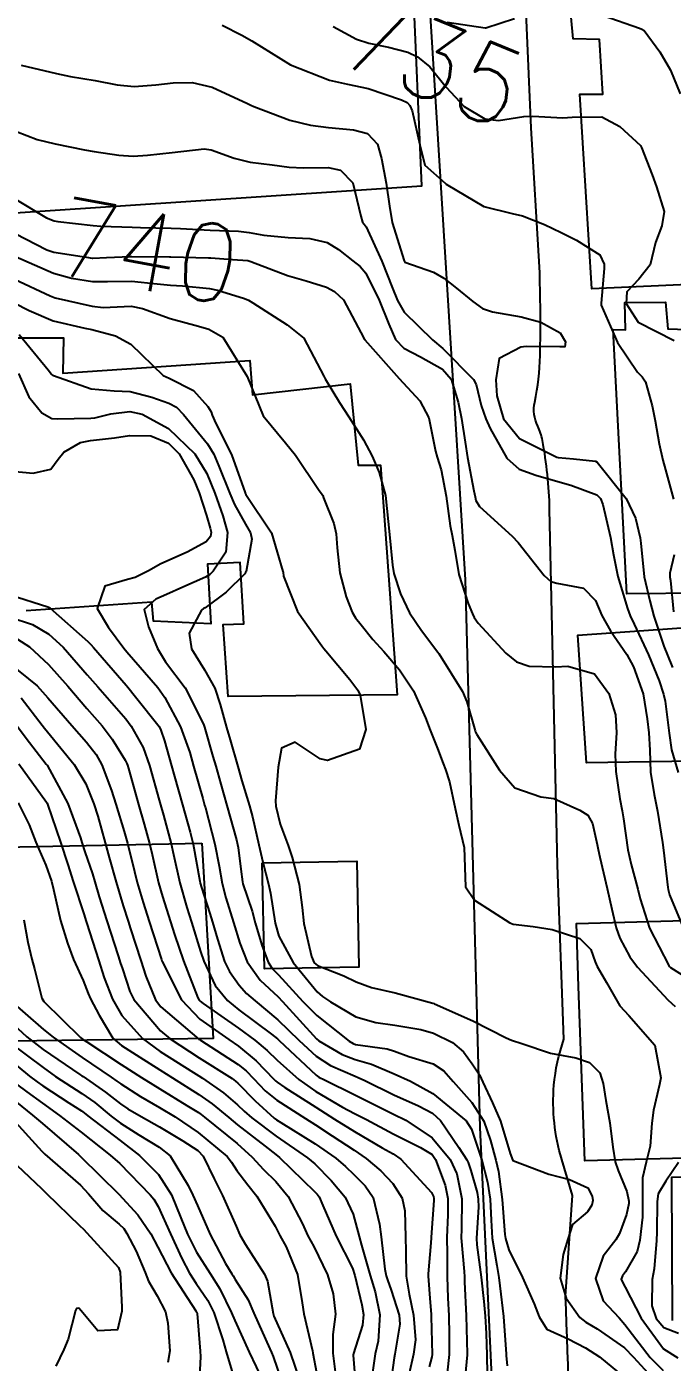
# Model space of a CAD drawing. Header units: metres. Extents: x 318500 to 325275, y 7408834 to 7428799.
# Drawn here: x 322775.1 to 322808.2, y 7418414.8 to 7418483.2 of the extents above; entities that cross this region are included whole.
import ezdxf
from ezdxf.enums import TextEntityAlignment as Align

# ---------------------------------------------------------------- set-up
doc = ezdxf.new("R2010")
doc.units = ezdxf.units.M
doc.header["$MEASUREMENT"] = 0
for name, color, linetype in [('Cotas', 45, 'Continuous'), ('Curvas de Nivel 1m', 11, 'Continuous'), ('Curvas de Nivel 5m', 15, 'Continuous'), ('Edificações', 30, 'Continuous'), ('Vias Primárias', 230, 'Continuous')]:
    doc.layers.add(name, color=color, linetype=linetype)
doc.styles.add('Style-STANDARD', font='STANDARD.shx')

msp = doc.modelspace()

# ---------------------------------------------------------------- linework, layer by layer
at = {"layer": 'Curvas de Nivel 1m', "flags": 128}
for points, elevation in [([(322796.675, 7418483.473), (322798.625, 7418483.186), (322798.671, 7418483.189), (322800.141, 7418483.662)], 734), ([(322804.681, 7418483.813), (322806.542, 7418483.171), (322806.671, 7418483.118), (322806.775, 7418483.038), (322807.589, 7418481.956), (322808.127, 7418481.018), (322808.632, 7418479.791)], 734), ([(322785.136, 7418483.323), (322786.155, 7418482.798), (322786.662, 7418482.513), (322788.65, 7418481.28), (322790.639, 7418480.494), (322791.578, 7418480.294), (322792.633, 7418480.067), (322794.335, 7418479.493), (322794.622, 7418479.359), (322794.76, 7418479.198), (322794.881, 7418478.931), (322795.274, 7418477.19), (322795.537, 7418476.143), (322796.57, 7418475.21), (322796.596, 7418475.195), (322796.636, 7418475.169), (322798.553, 7418474.015), (322800.019, 7418473.655), (322800.546, 7418473.547), (322801.674, 7418473.103), (322802.534, 7418472.683), (322803.313, 7418472.293), (322804.517, 7418471.535), (322804.734, 7418471.058), (322804.724, 7418470.842), (322804.57, 7418469.059), (322804.583, 7418468.965), (322805.415, 7418467.05), (322806.437, 7418465.532), (322806.681, 7418465.283), (322806.849, 7418465.034), (322807.191, 7418463.797), (322807.351, 7418463.026), (322807.554, 7418461.861), (322807.743, 7418461.02), (322807.881, 7418460.523), (322808.279, 7418459.011)], 736), ([(322774.834, 7418481.271), (322776.641, 7418480.84), (322777.375, 7418480.693), (322778.636, 7418480.478), (322779.759, 7418480.267), (322780.632, 7418480.174), (322781.75, 7418480.253), (322782.635, 7418480.359), (322783.607, 7418480.374), (322784.632, 7418480.147), (322786.436, 7418479.303), (322786.619, 7418479.213), (322786.769, 7418479.147), (322788.607, 7418478.444), (322789.673, 7418478.195), (322790.602, 7418478.066), (322791.873, 7418477.958), (322792.598, 7418477.759), (322793.11, 7418477.215), (322793.309, 7418476.487), (322793.556, 7418475.21), (322793.727, 7418474.034), (322793.856, 7418473.207), (322794.473, 7418471.238), (322794.487, 7418471.2), (322794.51, 7418471.166), (322795.972, 7418470.646), (322796.502, 7418470.348), (322797.164, 7418469.827), (322797.989, 7418469.148), (322798.485, 7418468.799), (322799.001, 7418468.616), (322800.479, 7418468.367), (322801.49, 7418468.09), (322802.467, 7418467.541), (322802.752, 7418467.086), (322802.721, 7418466.821), (322802.456, 7418466.824), (322800.736, 7418466.835), (322800.455, 7418466.805), (322799.342, 7418466.236), (322799.177, 7418465.133), (322799.233, 7418464.32), (322799.566, 7418463.128), (322800.395, 7418462.126), (322802.307, 7418461.166), (322802.381, 7418461.15), (322803.156, 7418461.078), (322804.287, 7418460.969), (322804.379, 7418460.915), (322805.863, 7418459.045), (322806.345, 7418458.045), (322806.583, 7418457.036), (322806.608, 7418456.754), (322806.788, 7418455.033), (322807.068, 7418453.808), (322807.278, 7418453.025), (322807.79, 7418451.484), (322807.982, 7418451.014), (322808.241, 7418450.381)], 737), ([(322774.596, 7418477.858), (322775.66, 7418477.449), (322776.588, 7418477.237), (322778.09, 7418476.922), (322778.584, 7418476.833), (322779.841, 7418476.649), (322780.582, 7418476.606), (322781.309, 7418476.646), (322782.584, 7418476.787), (322784.229, 7418476.978), (322784.586, 7418476.934), (322785.762, 7418476.493), (322786.58, 7418476.3), (322787.705, 7418476.162), (322788.578, 7418476.042), (322789.307, 7418475.999), (322790.578, 7418476.014), (322791.216, 7418475.88), (322791.852, 7418475.231), (322792.249, 7418473.52), (322792.34, 7418473.223), (322792.433, 7418473.116), (322792.536, 7418472.971), (322793.331, 7418471.212), (322793.875, 7418469.827), (322794.134, 7418469.204), (322794.481, 7418468.607), (322795.931, 7418467.178), (322796.453, 7418466.733), (322798.033, 7418465.146), (322798.176, 7418464.893), (322798.417, 7418463.824), (322798.658, 7418463.138), (322798.892, 7418462.645), (322799.739, 7418461.126), (322800.371, 7418460.553), (322801.226, 7418460.248), (322802.362, 7418459.923), (322803.014, 7418459.735), (322804.362, 7418459.237), (322804.54, 7418459.058), (322804.667, 7418458.745), (322805.06, 7418457.053), (322805.202, 7418456.166), (322805.429, 7418455.049), (322805.921, 7418453.406), (322806.065, 7418453.042), (322806.274, 7418452.609), (322806.999, 7418451.029), (322807.548, 7418449.703), (322807.78, 7418449.017), (322807.852, 7418448.651), (322808.062, 7418447.012), (322808.187, 7418446.17), (322808.532, 7418445.005)], 738), ([(322774.554, 7418474.404), (322776.14, 7418473.444), (322776.538, 7418473.29), (322776.721, 7418473.253), (322778.534, 7418473.04), (322778.922, 7418473.016), (322780.534, 7418472.963), (322780.958, 7418472.951), (322782.533, 7418472.904), (322783, 7418472.886), (322784.532, 7418472.814), (322785.981, 7418472.757), (322786.531, 7418472.686), (322787.273, 7418472.549), (322788.527, 7418472.434), (322789.647, 7418472.383), (322790.524, 7418472.175), (322791.101, 7418471.823), (322791.847, 7418471.23), (322792.228, 7418470.945), (322792.504, 7418470.599), (322793.194, 7418469.213), (322793.693, 7418467.987), (322794.028, 7418467.204), (322794.453, 7418466.753), (322795.322, 7418466.312), (322796.438, 7418465.684), (322796.882, 7418465.163), (322797.248, 7418463.987), (322797.414, 7418463.155), (322797.612, 7418461.932), (322797.723, 7418461.15), (322798.056, 7418459.443), (322798.11, 7418459.144), (322798.155, 7418458.95), (322798.345, 7418458.633), (322800.021, 7418457.123), (322800.325, 7418456.801), (322801.662, 7418455.1), (322802.001, 7418454.799), (322802.296, 7418454.714), (322803.68, 7418454.455), (322804.288, 7418453.816), (322804.62, 7418453.057), (322805.062, 7418452.258), (322805.89, 7418451.044), (322806.241, 7418450.424), (322806.733, 7418449.032), (322806.94, 7418447.761), (322807.015, 7418447.028), (322807.07, 7418446.143), (322807.111, 7418445.026), (322807.303, 7418443.872), (322807.468, 7418443.017), (322807.727, 7418441.411), (322807.78, 7418441.013), (322807.99, 7418439.112), (322808.011, 7418439.011), (322808.086, 7418438.731), (322808.804, 7418436.999)], 739), ([(322774.553, 7418471.46), (322776.502, 7418470.606), (322777.423, 7418470.35), (322778.498, 7418470.184), (322779.272, 7418470.172), (322780.498, 7418470.192), (322781.809, 7418470.054), (322782.496, 7418469.991), (322783.103, 7418469.958), (322784.495, 7418469.814), (322784.909, 7418469.739), (322786.295, 7418469.303), (322786.489, 7418469.213), (322786.711, 7418469.074), (322788.47, 7418467.96), (322789.333, 7418467.267), (322790.355, 7418465.327), (322790.389, 7418465.251), (322790.405, 7418465.226), (322790.429, 7418465.179), (322791.156, 7418463.978), (322791.64, 7418463.232), (322792.393, 7418462.055), (322792.839, 7418461.215), (322793.197, 7418460.382), (322793.525, 7418459.208), (322793.664, 7418457.879), (322793.724, 7418457.206), (322793.881, 7418455.63), (322793.954, 7418455.203), (322794.284, 7418454.166), (322794.749, 7418453.193), (322795.37, 7418452.288), (322796.199, 7418451.171), (322796.249, 7418451.098), (322797.461, 7418449.151), (322797.691, 7418448.627), (322798.111, 7418447.141), (322798.135, 7418447.077), (322798.197, 7418446.953), (322799.366, 7418445.122), (322800.156, 7418444.209), (322801.486, 7418443.761), (322802.149, 7418443.67), (322803.477, 7418443.07), (322803.897, 7418442.823), (322804.133, 7418442.394), (322804.369, 7418441.303), (322804.419, 7418441.056), (322804.507, 7418440.661), (322804.891, 7418439.048), (322805.131, 7418437.987), (322805.355, 7418437.041), (322805.533, 7418436.516), (322806.045, 7418435.559), (322806.436, 7418435.026), (322808.015, 7418433.333), (322808.369, 7418433.005)], 741), ([(322774.498, 7418470.299), (322776.33, 7418469.442), (322776.489, 7418469.372), (322776.585, 7418469.342), (322778.482, 7418468.903), (322779.034, 7418468.849), (322780.483, 7418468.91), (322781.058, 7418468.798), (322782.474, 7418468.272), (322783.926, 7418467.88), (322784.466, 7418467.727), (322785.182, 7418467.319), (322786.43, 7418465.3), (322787.251, 7418463.292), (322788.389, 7418461.897), (322788.9, 7418461.272), (322790.088, 7418459.52), (322790.267, 7418459.251), (322790.299, 7418459.2), (322790.348, 7418459.092), (322790.866, 7418457.773), (322790.984, 7418457.24), (322791.037, 7418456.521), (322791.182, 7418455.237), (322791.499, 7418454.015), (322791.804, 7418453.227), (322791.98, 7418452.937), (322792.263, 7418452.569), (322792.869, 7418451.827), (322793.432, 7418451.202), (322794.236, 7418450.271), (322794.953, 7418449.183), (322795.569, 7418447.807), (322795.815, 7418447.174), (322796.181, 7418446.225), (322796.474, 7418445.465), (322796.589, 7418445.164), (322796.8, 7418444.521), (322797.097, 7418443.156), (322797.272, 7418442.294), (322797.548, 7418441.149), (322797.607, 7418439.638), (322797.613, 7418439.147), (322798.08, 7418438.461), (322799.888, 7418437.287), (322800.062, 7418437.227), (322801.098, 7418437.1), (322802.059, 7418436.947), (322803.482, 7418436.496), (322804.049, 7418435.92), (322804.277, 7418435.291), (322804.379, 7418435.055), (322804.843, 7418434.232), (322805.54, 7418433.037), (322806.003, 7418432.542), (322807.337, 7418431.016), (322807.629, 7418429.348), (322807.567, 7418429.014), (322807.264, 7418427.693), (322807.172, 7418427.018), (322807.089, 7418425.841), (322806.888, 7418425.02), (322806.689, 7418424.225), (322806.691, 7418423.022), (322806.694, 7418422.196), (322806.559, 7418421.023), (322806.423, 7418420.442), (322805.826, 7418419.397), (322805.667, 7418419.188), (322805.611, 7418419.033), (322805.664, 7418418.878), (322805.816, 7418418.616), (322806.62, 7418417.022), (322807.777, 7418415.445), (322808.501, 7418414.999)], 742), ([(322774.484, 7418469.082), (322775.246, 7418468.685), (322776.471, 7418468.162), (322778.101, 7418467.78), (322778.465, 7418467.712), (322779.67, 7418467.392), (322780.454, 7418466.966), (322782.123, 7418465.363), (322782.429, 7418465.219), (322783.671, 7418464.589), (322784.414, 7418463.759), (322784.575, 7418463.491), (322784.637, 7418463.327), (322784.827, 7418462.9), (322785.621, 7418461.311), (322786.315, 7418459.336), (322786.325, 7418459.3), (322786.334, 7418459.284), (322786.35, 7418459.255), (322787.677, 7418457.287), (322788.262, 7418455.309), (322788.268, 7418455.27), (322788.297, 7418455.075), (322789.012, 7418453.263), (322790.252, 7418451.496), (322790.363, 7418451.36), (322790.453, 7418451.247), (322791.691, 7418449.765), (322792.105, 7418449.222), (322792.216, 7418448.975), (322792.517, 7418447.215), (322792.18, 7418446.206), (322790.541, 7418445.612), (322790.175, 7418445.711), (322788.881, 7418446.565), (322788.18, 7418446.243), (322788.014, 7418445.272), (322787.876, 7418443.542), (322787.899, 7418443.274), (322788.126, 7418442.349), (322788.536, 7418441.266), (322788.728, 7418440.639), (322789.1, 7418439.26), (322789.243, 7418438.088), (322789.33, 7418437.257), (322789.724, 7418435.564), (322789.866, 7418435.252), (322790.029, 7418435.108), (322791.375, 7418434.582), (322792.02, 7418434.266), (322792.797, 7418433.984), (322794.018, 7418433.712), (322795.949, 7418433.171), (322796.01, 7418433.152), (322796.034, 7418433.146), (322797.997, 7418432.267), (322799.699, 7418431.4), (322799.982, 7418431.272), (322800.508, 7418431.105), (322801.975, 7418430.62), (322803.278, 7418430.375), (322803.971, 7418430.142), (322804.51, 7418429.597), (322804.678, 7418429.049), (322804.814, 7418428.18), (322805.022, 7418427.044), (322805.167, 7418425.786), (322805.303, 7418425.039), (322805.457, 7418424.598), (322805.885, 7418423.525), (322805.994, 7418423.029), (322805.998, 7418422.909), (322805.87, 7418422.336), (322805.525, 7418421.365), (322805.325, 7418421.038), (322804.687, 7418420.197), (322804.289, 7418419.053), (322804.683, 7418417.921), (322805.495, 7418417.035), (322805.795, 7418416.7), (322807.085, 7418415.017), (322807.76, 7418414.349)], 743), ([(322774.73, 7418467.457), (322776.225, 7418465.641), (322776.387, 7418465.431), (322776.408, 7418465.408), (322776.43, 7418465.387), (322776.497, 7418465.362), (322778.423, 7418464.68), (322779.599, 7418464.57), (322780.422, 7418464.536), (322781.542, 7418464.246), (322782.416, 7418463.938), (322782.794, 7418463.734), (322783.156, 7418463.349), (322784.388, 7418461.854), (322784.715, 7418461.325), (322784.975, 7418460.716), (322785.533, 7418459.312), (322785.773, 7418458.738), (322786.334, 7418457.732), (322786.591, 7418457.297), (322786.661, 7418456.959), (322786.371, 7418455.299), (322786.348, 7418455.25), (322786.298, 7418455.193), (322785.348, 7418454.251), (322784.272, 7418453.447), (322784.195, 7418453.406), (322784.083, 7418453.332), (322783.456, 7418452.141), (322783.579, 7418451.337), (322784.234, 7418450.263), (322784.76, 7418449.322), (322785.045, 7418448.48), (322785.37, 7418447.312), (322785.555, 7418446.681), (322785.944, 7418445.303), (322786.159, 7418444.578), (322786.547, 7418443.294), (322786.693, 7418442.73), (322787.029, 7418441.286), (322787.221, 7418440.403), (322787.527, 7418439.278), (322787.629, 7418438.822), (322787.866, 7418437.273), (322788.05, 7418436.616), (322788.777, 7418435.263), (322790.015, 7418433.763), (322790.293, 7418433.526), (322790.705, 7418433.24), (322791.999, 7418432.478), (322793.02, 7418432.18), (322793.993, 7418432.04), (322795.337, 7418431.83), (322795.987, 7418431.64), (322796.955, 7418431.155), (322797.513, 7418430.684), (322797.969, 7418430.071), (322798.337, 7418429.508), (322798.51, 7418429.132), (322799.006, 7418428.062), (322799.416, 7418427.118), (322799.905, 7418425.465), (322800.051, 7418425.108), (322801.893, 7418424.412), (322802.958, 7418424.141), (322803.887, 7418423.713), (322804.108, 7418423.282), (322804.151, 7418423.056), (322804.106, 7418422.827), (322803.871, 7418422.474), (322803.107, 7418421.826), (322802.876, 7418421.075), (322802.625, 7418420.292), (322802.478, 7418419.08), (322802.787, 7418418.052), (322803.477, 7418417.065), (322803.796, 7418416.813), (322804.366, 7418416.477), (322805.777, 7418415.505), (322806.242, 7418415.025), (322807.746, 7418413.389)], 744), ([(322774.365, 7418460.456), (322775.456, 7418460.351), (322776.367, 7418460.549), (322776.741, 7418461.06), (322777.033, 7418461.423), (322777.882, 7418461.92), (322778.389, 7418462.026), (322779.624, 7418462.159), (322780.394, 7418462.282), (322781.491, 7418462.266), (322782.388, 7418461.892), (322782.938, 7418461.344), (322783.695, 7418460.002), (322783.969, 7418459.334), (322784.338, 7418458.177), (322784.533, 7418457.528), (322784.582, 7418457.326), (322784.554, 7418457.1), (322784.323, 7418456.836), (322783.355, 7418456.299), (322782.307, 7418455.84), (322781.971, 7418455.689), (322781.397, 7418455.364), (322780.676, 7418454.993), (322780.293, 7418454.891), (322779.135, 7418454.55), (322778.739, 7418453.403), (322779.311, 7418452.444), (322780.104, 7418451.382), (322780.247, 7418451.191), (322781.845, 7418449.356), (322782.212, 7418448.85), (322783.006, 7418447.342), (322783.482, 7418446.032), (322783.681, 7418445.335), (322784.145, 7418443.673), (322784.242, 7418443.328), (322784.282, 7418443.184), (322784.768, 7418441.32), (322784.983, 7418440.201), (322785.141, 7418439.314), (322785.338, 7418438.57), (322785.733, 7418437.305), (322786.044, 7418436.248), (322786.424, 7418435.294), (322787.092, 7418434.355), (322788.012, 7418433.493), (322788.237, 7418433.268), (322789.981, 7418431.348), (322790.099, 7418431.248), (322791.292, 7418430.549), (322791.971, 7418430.29), (322792.809, 7418430.048), (322793.964, 7418429.559), (322794.793, 7418429.182), (322795.951, 7418428.549), (322797.659, 7418427.144), (322797.924, 7418426.722), (322798.457, 7418425.132), (322798.754, 7418423.992), (322798.888, 7418423.125), (322798.937, 7418422.051), (322798.987, 7418421.123), (322799.227, 7418419.721), (322799.331, 7418419.117), (322799.385, 7418418.686), (322799.571, 7418417.113), (322799.698, 7418415.184), (322799.702, 7418415.111), (322799.762, 7418414.581)], 746), ([(322808.317, 7418456.163), (322808.102, 7418455.214), (322808.103, 7418455.013), (322808.128, 7418454.843), (322808.282, 7418453.245)], 736), ([(322774.28, 7418454.106), (322776.21, 7418453.492), (322776.271, 7418453.464), (322776.318, 7418453.43), (322778.253, 7418451.726), (322778.412, 7418451.568), (322778.554, 7418451.405), (322780.222, 7418449.482), (322780.307, 7418449.379), (322780.703, 7418448.883), (322781.907, 7418447.354), (322782.007, 7418447.171), (322782.183, 7418446.629), (322782.553, 7418445.346), (322782.704, 7418444.803), (322783.116, 7418443.34), (322783.505, 7418441.95), (322783.655, 7418441.335), (322783.994, 7418439.427), (322784.021, 7418439.331), (322784.087, 7418439.098), (322784.515, 7418437.771), (322784.651, 7418437.321), (322784.908, 7418436.456), (322785.266, 7418435.311), (322785.515, 7418434.798), (322786.018, 7418434.103), (322786.394, 7418433.674), (322786.828, 7418433.288), (322787.996, 7418432.326), (322789.09, 7418431.259), (322789.972, 7418430.452), (322790.706, 7418429.978), (322791.962, 7418429.433), (322792.116, 7418429.372), (322792.467, 7418429.212), (322793.949, 7418428.483), (322795.209, 7418427.909), (322795.935, 7418427.535), (322796.347, 7418427.164), (322797.275, 7418425.784), (322797.694, 7418425.143), (322797.763, 7418425.007), (322797.895, 7418424.601), (322798.219, 7418423.47), (322798.277, 7418423.134), (322798.284, 7418422.724), (322798.181, 7418421.135), (322798.199, 7418420.78), (322798.423, 7418419.131), (322798.554, 7418417.875), (322798.628, 7418417.128), (322798.681, 7418416.233), (322798.716, 7418415.126), (322798.726, 7418414.155)], 747), ([(322774.265, 7418452.96), (322775.411, 7418452.592), (322776.257, 7418452.098), (322776.991, 7418451.423), (322778.229, 7418450.018), (322778.764, 7418449.402), (322780.196, 7418447.758), (322780.486, 7418447.376), (322781.089, 7418446.276), (322781.419, 7418445.361), (322781.917, 7418443.579), (322781.982, 7418443.352), (322782.132, 7418442.819), (322782.527, 7418441.346), (322782.647, 7418440.802), (322782.974, 7418439.341), (322783.336, 7418438.073), (322783.572, 7418437.335), (322784.037, 7418435.826), (322784.209, 7418435.327), (322784.788, 7418434.089), (322785.425, 7418433.309), (322786.003, 7418432.84), (322787.672, 7418431.588), (322787.981, 7418431.345), (322788.067, 7418431.269), (322789.962, 7418429.477), (322790.093, 7418429.38), (322790.388, 7418429.244), (322791.949, 7418428.476), (322793.385, 7418427.752), (322793.934, 7418427.483), (322794.562, 7418427.184), (322795.917, 7418426.278), (322796.832, 7418425.156), (322797.169, 7418424.427), (322797.438, 7418423.147), (322797.41, 7418421.594), (322797.402, 7418421.147), (322797.548, 7418419.421), (322797.562, 7418419.144), (322797.569, 7418418.895), (322797.663, 7418417.142), (322797.707, 7418415.205), (322797.705, 7418415.141), (322797.529, 7418413.357)], 748), ([(322774.641, 7418451.841), (322775.271, 7418451.445), (322776.237, 7418450.536), (322777.227, 7418449.42), (322778.203, 7418448.291), (322778.987, 7418447.398), (322779.51, 7418446.717), (322780.173, 7418445.637), (322780.259, 7418445.467), (322780.294, 7418445.378), (322780.341, 7418445.204), (322780.853, 7418443.369), (322781.14, 7418442.35), (322781.415, 7418441.36), (322781.55, 7418440.804), (322781.881, 7418439.353), (322782.079, 7418438.637), (322782.49, 7418437.346), (322782.692, 7418436.702), (322783.158, 7418435.339), (322783.895, 7418433.447), (322783.956, 7418433.331), (322784.009, 7418433.275), (322784.176, 7418433.159), (322785.989, 7418431.901), (322786.823, 7418431.287), (322787.45, 7418430.756), (322787.97, 7418430.257), (322789.079, 7418429.259), (322789.951, 7418428.647), (322791.321, 7418427.848), (322791.935, 7418427.523), (322792.54, 7418427.211), (322793.919, 7418426.48), (322795.312, 7418425.773), (322795.904, 7418425.413), (322796.082, 7418425.167), (322796.573, 7418423.846), (322796.716, 7418423.157), (322796.709, 7418422.315), (322796.664, 7418421.158), (322796.674, 7418420.321), (322796.676, 7418419.157), (322796.711, 7418418.059), (322796.758, 7418417.156), (322796.785, 7418416.155), (322796.78, 7418415.155), (322796.682, 7418414.23)], 749), ([(322774.837, 7418448.824), (322775.918, 7418447.434), (322776.038, 7418447.282), (322776.187, 7418447.094), (322777.554, 7418445.416), (322778.155, 7418444.414), (322778.571, 7418443.404), (322778.765, 7418442.766), (322779.143, 7418441.395), (322779.357, 7418440.645), (322779.711, 7418439.386), (322780.072, 7418438.169), (322780.322, 7418437.376), (322780.447, 7418436.981), (322780.969, 7418435.366), (322781.228, 7418434.568), (322781.719, 7418433.354), (322782.005, 7418432.986), (322783.952, 7418431.33), (322783.98, 7418431.311), (322784.029, 7418431.279), (322785.961, 7418430.028), (322786.367, 7418429.705), (322786.776, 7418429.288), (322787.354, 7418428.682), (322787.944, 7418428.202), (322789.419, 7418427.255), (322789.925, 7418426.944), (322790.778, 7418426.376), (322791.906, 7418425.636), (322792.535, 7418425.21), (322793.278, 7418424.583), (322793.887, 7418423.923), (322794.376, 7418423.185), (322794.517, 7418422.536), (322794.552, 7418421.183), (322794.554, 7418420.468), (322794.585, 7418419.182), (322794.734, 7418418.258), (322794.961, 7418417.178), (322795.05, 7418415.908), (322794.95, 7418415.178), (322794.74, 7418414.195)], 751), ([(322774.589, 7418447.454), (322775.271, 7418446.534), (322776.125, 7418445.431), (322776.169, 7418445.371), (322777.232, 7418443.419), (322777.874, 7418441.652), (322777.948, 7418441.412), (322778.105, 7418440.942), (322778.489, 7418439.799), (322778.609, 7418439.402), (322778.844, 7418438.634), (322779.238, 7418437.392), (322779.806, 7418435.611), (322779.881, 7418435.382), (322779.916, 7418435.269), (322780.026, 7418434.933), (322780.407, 7418433.767), (322780.62, 7418433.371), (322781.986, 7418431.761), (322782.478, 7418431.345), (322783.966, 7418430.373), (322785.649, 7418429.305), (322785.827, 7418429.18), (322785.948, 7418429.071), (322786.828, 7418428.171), (322787.818, 7418427.272), (322787.929, 7418427.186), (322788.145, 7418427.049), (322789.911, 7418425.97), (322790.975, 7418425.234), (322791.468, 7418424.799), (322791.892, 7418424.386), (322792.483, 7418423.808), (322792.878, 7418423.205), (322793.214, 7418421.845), (322793.305, 7418421.198), (322793.477, 7418419.544), (322793.548, 7418419.194), (322793.614, 7418418.989), (322793.813, 7418418.458), (322794.224, 7418417.186), (322794.258, 7418416.72), (322793.995, 7418415.188), (322793.962, 7418414.993), (322793.743, 7418413.366)], 752), ([(322774.717, 7418445.452), (322776.141, 7418443.486), (322776.172, 7418443.43), (322776.196, 7418443.373), (322776.86, 7418441.423), (322777.231, 7418440.286), (322777.508, 7418439.416), (322778.064, 7418437.701), (322778.155, 7418437.409), (322778.206, 7418437.259), (322778.799, 7418435.398), (322779.099, 7418434.472), (322779.517, 7418433.387), (322779.997, 7418432.543), (322781.064, 7418431.364), (322781.97, 7418430.69), (322783.668, 7418429.619), (322783.952, 7418429.442), (322784.129, 7418429.327), (322785.213, 7418428.581), (322785.937, 7418427.959), (322786.274, 7418427.634), (322786.664, 7418427.289), (322787.916, 7418426.354), (322789.523, 7418425.254), (322789.897, 7418424.945), (322790.741, 7418424.09), (322791.45, 7418423.226), (322791.867, 7418422.359), (322792.172, 7418421.215), (322792.287, 7418420.769), (322792.725, 7418419.206), (322792.981, 7418418.372), (322793.234, 7418417.198), (322793.136, 7418415.843), (322792.985, 7418415.202), (322792.843, 7418414.114)], 753), ([(322774.683, 7418443.452), (322775.252, 7418442.314), (322775.595, 7418441.438), (322775.745, 7418441.074), (322776.098, 7418440.258), (322776.394, 7418439.427), (322776.499, 7418439.01), (322776.853, 7418437.422), (322777.205, 7418436.256), (322777.526, 7418435.415), (322778.019, 7418434.345), (322778.28, 7418433.673), (322778.394, 7418433.404), (322778.83, 7418432.566), (322779.54, 7418431.387), (322779.974, 7418431.005), (322780.929, 7418430.403), (322781.956, 7418429.753), (322782.605, 7418429.343), (322783.942, 7418428.5), (322784.631, 7418428.014), (322785.478, 7418427.307), (322785.925, 7418426.941), (322787.342, 7418425.845), (322787.902, 7418425.425), (322788.091, 7418425.268), (322789.883, 7418423.519), (322790.017, 7418423.384), (322790.12, 7418423.246), (322790.311, 7418422.806), (322790.986, 7418421.233), (322791.826, 7418419.59), (322791.954, 7418419.218), (322792.303, 7418417.711), (322792.392, 7418417.211), (322792.337, 7418416.667), (322791.874, 7418415.218), (322791.866, 7418415.121), (322792.022, 7418413.216)], 754), ([(322774.11, 7418433.458), (322775.986, 7418431.819), (322776.479, 7418431.425), (322777.965, 7418430.387), (322779.451, 7418429.387), (322779.747, 7418429.182), (322779.947, 7418429.036), (322780.962, 7418428.387), (322781.935, 7418427.821), (322782.738, 7418427.342), (322783.918, 7418426.543), (322785.399, 7418425.308), (322785.625, 7418425.031), (322785.893, 7418424.602), (322786.454, 7418423.86), (322786.916, 7418423.284), (322787.857, 7418421.75), (322788.108, 7418421.267), (322788.424, 7418420.681), (322789.004, 7418419.258), (322789.25, 7418417.811), (322789.338, 7418417.255), (322789.772, 7418415.355), (322789.789, 7418415.25), (322789.794, 7418415.225), (322790.165, 7418413.244)], 756), ([(322773.996, 7418432.497), (322775.136, 7418431.443), (322775.971, 7418430.801), (322777.842, 7418429.521), (322777.951, 7418429.448), (322778.011, 7418429.409), (322779.163, 7418428.613), (322779.936, 7418428.011), (322780.311, 7418427.751), (322780.995, 7418427.364), (322781.922, 7418426.836), (322783.127, 7418426.123), (322783.904, 7418425.62), (322784.177, 7418425.326), (322784.736, 7418424.165), (322785.155, 7418423.311), (322785.857, 7418421.739), (322786.054, 7418421.297), (322786.339, 7418420.796), (322787.314, 7418419.278), (322787.46, 7418418.919), (322787.753, 7418417.271), (322787.798, 7418417.132), (322788.637, 7418415.261), (322789.09, 7418413.916)], 757), ([(322774.299, 7418431.131), (322775.957, 7418429.869), (322776.599, 7418429.424), (322777.941, 7418428.549), (322778.612, 7418428.075), (322779.448, 7418427.387), (322779.925, 7418427.021), (322780.864, 7418426.418), (322781.907, 7418425.801), (322782.473, 7418425.344), (322783.4, 7418423.82), (322783.64, 7418423.332), (322783.872, 7418422.805), (322784.526, 7418421.32), (322785.314, 7418419.822), (322785.635, 7418419.303), (322785.705, 7418419.188), (322785.817, 7418419.008), (322786.48, 7418417.963), (322786.774, 7418417.285), (322787.59, 7418415.456), (322787.678, 7418415.271), (322787.767, 7418415.066), (322788.373, 7418413.264)], 758), ([(322773.966, 7418430.516), (322775.263, 7418429.44), (322775.658, 7418429.145), (322775.945, 7418428.942), (322777.283, 7418428.07), (322777.932, 7418427.654), (322778.075, 7418427.551), (322778.26, 7418427.405), (322779.911, 7418426.127), (322780.912, 7418425.365), (322781.886, 7418424.388), (322782.538, 7418423.343), (322783.025, 7418422.172), (322783.371, 7418421.335), (322783.836, 7418420.417), (322784.535, 7418419.319), (322785.031, 7418418.53), (322785.624, 7418417.303), (322785.794, 7418416.899), (322786.524, 7418415.289), (322787.24, 7418413.785)], 759), ([(322774.593, 7418428.107), (322775.423, 7418427.438), (322775.924, 7418426.999), (322777.778, 7418425.411), (322777.898, 7418425.301), (322779.852, 7418423.38), (322780.825, 7418422.331), (322781.49, 7418421.355), (322781.84, 7418420.665), (322782.535, 7418419.343), (322783.801, 7418417.4), (322783.829, 7418417.358), (322783.844, 7418417.329), (322783.856, 7418417.272), (322784.019, 7418415.326), (322784.037, 7418415.055), (322783.948, 7418413.327)], 761), ([(322774.212, 7418427.456), (322775.902, 7418425.58), (322776.054, 7418425.428), (322777.876, 7418423.836), (322778.282, 7418423.404), (322779.02, 7418422.551), (322779.855, 7418421.852), (322780.097, 7418421.621), (322780.263, 7418421.374), (322780.737, 7418420.466), (322781.202, 7418419.359), (322781.371, 7418418.914), (322781.808, 7418418.164), (322782.232, 7418417.346), (322782.362, 7418416.774), (322782.458, 7418415.343), (322782.359, 7418414.746)], 762), ([(322773.994, 7418425.459), (322775.874, 7418423.667), (322776.127, 7418423.427), (322777.854, 7418421.762), (322778.03, 7418421.586), (322778.21, 7418421.405), (322779.824, 7418419.626), (322779.908, 7418419.379), (322779.998, 7418417.582), (322780, 7418417.377), (322779.78, 7418416.423), (322778.761, 7418416.377), (322777.921, 7418417.408), (322777.792, 7418417.53), (322777.675, 7418417.528), (322777.616, 7418417.412), (322777.249, 7418415.942), (322777.018, 7418415.418), (322776.607, 7418414.572)], 763), ([(322808.538, 7418425), (322807.89, 7418424.051), (322807.494, 7418423.404), (322807.444, 7418423.014), (322807.437, 7418421.434), (322807.419, 7418421.014), (322807.293, 7418419.55), (322807.2, 7418419.016), (322807.167, 7418417.656), (322807.402, 7418417.014), (322807.793, 7418416.548), (322808.536, 7418416.251)], 741)]:
    msp.add_lwpolyline(points, dxfattribs=dict(at, elevation=elevation))
at = {"layer": 'Curvas de Nivel 5m', "flags": 128}
for points, elevation in [([(322790.837, 7418483.247), (322792.036, 7418482.601), (322792.662, 7418482.398), (322793.678, 7418482.191), (322794.657, 7418481.933), (322795.164, 7418481.702), (322795.8, 7418481.183), (322796.634, 7418480.134), (322797.546, 7418479.156), (322798.611, 7418478.519), (322799.314, 7418478.429), (322800.613, 7418478.638), (322801.074, 7418478.652), (322802.612, 7418478.563), (322803.087, 7418478.609), (322804.613, 7418478.61), (322805.529, 7418478.128), (322806.592, 7418477.146), (322806.649, 7418477.039), (322807.185, 7418475.64), (322807.418, 7418475.027), (322807.807, 7418473.765), (322807.684, 7418473.023), (322807.371, 7418472.183), (322807.091, 7418471.031), (322806.503, 7418470.296), (322805.891, 7418469.651), (322805.865, 7418469.046), (322806.476, 7418468.09), (322808.323, 7418467.151)], 735), ([(322774.528, 7418472.643), (322776.154, 7418471.805), (322776.514, 7418471.678), (322778.183, 7418471.415), (322778.477, 7418471.377), (322778.51, 7418471.377), (322779.208, 7418471.4), (322780.435, 7418471.458), (322780.511, 7418471.457), (322782.438, 7418471.433), (322782.511, 7418471.436), (322784.451, 7418471.391), (322784.511, 7418471.388), (322784.567, 7418471.386), (322785.678, 7418471.312), (322786.459, 7418471.25), (322786.509, 7418471.238), (322786.613, 7418471.195), (322788.502, 7418470.476), (322789.451, 7418470.217), (322790.496, 7418469.892), (322790.912, 7418469.661), (322791.369, 7418469.237), (322792.411, 7418467.27), (322792.437, 7418467.22), (322792.46, 7418467.187), (322794.223, 7418465.202), (322794.428, 7418464.981), (322795.281, 7418464.05), (322795.738, 7418463.18), (322796.086, 7418461.473), (322796.169, 7418461.173), (322796.37, 7418460.526), (322796.622, 7418459.166), (322796.829, 7418457.657), (322796.937, 7418457.161), (322797.08, 7418456.397), (322797.276, 7418455.155), (322797.76, 7418453.665), (322797.972, 7418453.144), (322798.073, 7418452.948), (322798.265, 7418452.659), (322799.683, 7418451.126), (322800.243, 7418450.684), (322800.89, 7418450.46), (322802.24, 7418450.412), (322802.867, 7418450.454), (322804.235, 7418450.056), (322804.963, 7418449.053), (322805.305, 7418447.953), (322805.367, 7418447.048), (322805.293, 7418445.939), (322805.337, 7418445.048), (322805.536, 7418443.652), (322805.651, 7418443.037), (322805.722, 7418442.623), (322805.942, 7418441.033), (322806.109, 7418440.288), (322806.463, 7418439.026), (322806.581, 7418438.527), (322807.06, 7418437.02), (322808.041, 7418435.101), (322808.079, 7418435.048), (322808.134, 7418435.009), (322810.022, 7418433.8)], 740), ([(322774.699, 7418465.456), (322775.234, 7418464.264), (322775.9, 7418463.438), (322776.406, 7418463.151), (322776.703, 7418463.129), (322778.406, 7418463.169), (322778.621, 7418463.193), (322779.435, 7418463.395), (322780.411, 7418463.504), (322781.05, 7418463.374), (322782.399, 7418462.636), (322783.736, 7418461.336), (322784.365, 7418460.332), (322784.773, 7418459.324), (322785.183, 7418458.162), (322785.425, 7418457.314), (322785.324, 7418456.306), (322784.678, 7418455.324), (322784.489, 7418455.136), (322784.295, 7418455.009), (322783.129, 7418454.5), (322782.282, 7418454.127), (322781.748, 7418453.888), (322781.151, 7418453.367), (322781.366, 7418452.468), (322781.822, 7418451.356), (322782.24, 7418450.676), (322783.239, 7418449.34), (322784.192, 7418447.487), (322784.244, 7418447.329), (322784.672, 7418445.82), (322784.814, 7418445.32), (322785.073, 7418444.4), (322785.38, 7418443.311), (322785.872, 7418441.546), (322785.934, 7418441.303), (322785.962, 7418441.155), (322786.098, 7418440.052), (322786.188, 7418439.395), (322786.211, 7418439.298), (322786.676, 7418437.898), (322786.842, 7418437.288), (322787.179, 7418436.147), (322787.503, 7418435.278), (322787.712, 7418434.96), (322788.024, 7418434.633), (322789.275, 7418433.257), (322789.999, 7418432.54), (322791.653, 7418431.225), (322791.857, 7418431.1), (322791.978, 7418431.058), (322793.609, 7418430.828), (322793.975, 7418430.722), (322794.711, 7418430.444), (322795.969, 7418430.063), (322796.503, 7418429.7), (322796.986, 7418429.155), (322797.944, 7418428.091), (322798.567, 7418427.13), (322798.897, 7418426.143), (322799.18, 7418425.121), (322799.316, 7418424.54), (322799.497, 7418423.116), (322799.643, 7418421.323), (322799.667, 7418421.113), (322799.841, 7418420.525), (322800.549, 7418419.103), (322801.141, 7418417.763), (322801.393, 7418417.094), (322801.791, 7418416.46), (322802.89, 7418415.967), (322803.777, 7418415.509), (322804.488, 7418415.049), (322805.755, 7418413.999)], 745), ([(322774.237, 7418450.588), (322775.664, 7418449.438), (322776.211, 7418448.834), (322777.43, 7418447.418), (322778.182, 7418446.561), (322778.691, 7418445.918), (322778.977, 7418445.398), (322779.461, 7418444.079), (322779.693, 7418443.387), (322780.119, 7418441.983), (322780.285, 7418441.377), (322780.649, 7418439.925), (322780.793, 7418439.369), (322781.098, 7418438.341), (322781.409, 7418437.36), (322782.031, 7418435.412), (322782.053, 7418435.35), (322782.064, 7418435.315), (322783.051, 7418433.34), (322783.995, 7418432.358), (322785.485, 7418431.307), (322785.975, 7418430.969), (322786.89, 7418430.212), (322787.796, 7418429.272), (322787.876, 7418429.189), (322787.958, 7418429.124), (322788.362, 7418428.857), (322789.939, 7418427.838), (322790.897, 7418427.235), (322791.921, 7418426.599), (322793.356, 7418425.751), (322793.904, 7418425.451), (322794.299, 7418425.186), (322795.883, 7418423.462), (322795.976, 7418423.264), (322795.996, 7418423.168), (322795.997, 7418423.05), (322795.868, 7418421.17), (322795.868, 7418421.152), (322795.846, 7418420.883), (322795.701, 7418419.292), (322795.699, 7418419.171), (322795.807, 7418417.833), (322795.854, 7418417.223), (322795.855, 7418417.169), (322795.859, 7418417.11), (322795.905, 7418415.168), (322795.892, 7418415.044), (322795.76, 7418414.528)], 750), ([(322774.97, 7418437.446), (322775.178, 7418436.308), (322775.385, 7418435.44), (322775.516, 7418434.929), (322775.894, 7418433.432), (322776.007, 7418433.259), (322777.881, 7418431.411), (322777.979, 7418431.334), (322778.196, 7418431.187), (322779.96, 7418430.033), (322781.003, 7418429.364), (322781.592, 7418429.001), (322781.944, 7418428.788), (322783.339, 7418427.933), (322783.932, 7418427.565), (322784.07, 7418427.467), (322784.246, 7418427.325), (322785.91, 7418425.977), (322786.675, 7418425.288), (322787.266, 7418424.652), (322787.888, 7418424.027), (322788.535, 7418423.263), (322789.259, 7418421.857), (322789.536, 7418421.253), (322789.842, 7418420.708), (322790.547, 7418419.239), (322790.843, 7418418.267), (322790.955, 7418417.233), (322790.823, 7418416.196), (322790.814, 7418415.234), (322790.975, 7418414.008)], 755), ([(322774.003, 7418429.459), (322775.125, 7418428.626), (322775.936, 7418428.045), (322776.803, 7418427.421), (322777.917, 7418426.565), (322779.408, 7418425.387), (322779.894, 7418424.955), (322781.45, 7418423.356), (322781.644, 7418423.129), (322781.864, 7418422.753), (322782.503, 7418421.343), (322783.084, 7418420.085), (322783.465, 7418419.334), (322783.815, 7418418.796), (322784.417, 7418417.932), (322784.723, 7418417.316), (322785.181, 7418415.907), (322785.342, 7418415.306), (322785.75, 7418413.98)], 760)]:
    msp.add_lwpolyline(points, dxfattribs=dict(at, elevation=elevation))
at = {"layer": 'Edificações'}
for points in [[(322761.881, 7418493.876), (322752.82, 7418493.48), (322754.458, 7418474.148), (322764.027, 7418474.566), (322764.2, 7418473.012), (322795.388, 7418475.088), (322794.458, 7418496.355), (322761.764, 7418494.926)], [(322784.107, 7418441.381), (322784.681, 7418431.368), (322774.346, 7418431.235), (322774.213, 7418433.485), (322770.327, 7418433.529), (322769.885, 7418441.073), (322770.548, 7418441.161), (322770.504, 7418445.219), (322772.889, 7418445.131), (322773.065, 7418441.161)], [(322787.203, 7418440.366), (322792.041, 7418440.463), (322792.15, 7418435.028), (322787.312, 7418434.931)]]:
    msp.add_lwpolyline(points, close=True, dxfattribs=at)
for points in [[(322811.687, 7418470.149), (322804.096, 7418469.807), (322803.484, 7418479.777), (322804.662, 7418479.777), (322804.489, 7418482.582), (322803.137, 7418482.616), (322802.652, 7418487.994)], [(322809.873, 7418454.201), (322805.894, 7418454.167), (322805.188, 7418467.709), (322805.828, 7418467.702), (322805.796, 7418469.103), (322807.882, 7418469.124), (322807.99, 7418467.749), (322809.498, 7418467.701)], [(322774.257, 7418467.287), (322777.01, 7418467.287), (322776.966, 7418465.469), (322786.558, 7418466.134), (322786.691, 7418464.36), (322791.71, 7418464.937), (322792.113, 7418460.755), (322793.268, 7418460.755), (322794.113, 7418448.99), (322785.453, 7418448.901), (322785.187, 7418452.583), (322786.253, 7418452.627), (322786.075, 7418455.776), (322784.387, 7418455.688), (322784.565, 7418452.627), (322781.628, 7418452.76), (322781.539, 7418453.736), (322775.1, 7418453.292)], [(322810.384, 7418445.596), (322803.819, 7418445.494), (322803.377, 7418452.051), (322809.909, 7418452.507)], [(322814.665, 7418425.382), (322803.745, 7418425.087), (322803.421, 7418434.029), (322803.314, 7418437.261), (322819.387, 7418437.703)], [(322808.239, 7418416.899), (322808.205, 7418424.259), (322814.732, 7418424.326)]]:
    msp.add_lwpolyline(points, dxfattribs=at)
at = {"layer": 'Vias Primárias'}
for points in [[(323715.644, 7420145.548, 0), (323709.04, 7420132.939)], [(323831.088, 7420001.787, 0), (323833.844, 7420008.443, 0.220888)], [(322871.755, 7418055.651, 0.000002), (322880.943, 7418048.886, -0.018146)], [(322803.14, 7418406.865, 0.001229), (322802.753, 7418418.158), (322803.102, 7418423.32), (322802.554, 7418425.162, -0.093207), (322802.158, 7418428.964, -0.065784), (322802.67, 7418431.326), (322802.334, 7418440.244), (322801.935, 7418458.504, 0.041002), (322801.568, 7418462.032, 0.068188), (322801.323, 7418462.766, -0.168334), (322801.17, 7418463.989, 0.047043), (322801.445, 7418466.375, 0.013879), (322801.415, 7418470.911), (322800.985, 7418478.054), (322800.495, 7418489.508)]]:
    msp.add_lwpolyline(points, format="xyb", dxfattribs=at)
msp.add_lwpolyline([(322795.088, 7418495.403), (322797.606, 7418454.878), (322798.359, 7418426.803), (322799.675, 7418398.686)], dxfattribs=at)

# ---------------------------------------------------------------- texts
at = {"layer": 'Cotas', "style": 'Style-STANDARD'}
for s, rotation, p in [('735', 337.42485, (322795.975, 7418481.518, 735)), ('740', 349.62315, (322781.336, 7418471.738, 740))]:
    msp.add_text(s, height=4, rotation=rotation, dxfattribs=at).set_placement(p, align=Align.MIDDLE_CENTER)

doc.saveas('drawing.dxf')
